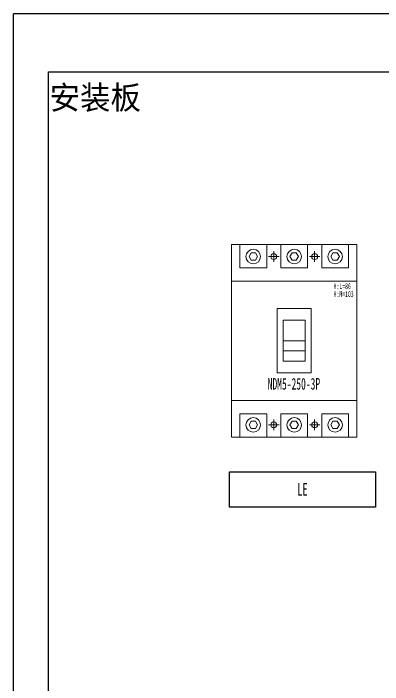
# Model space of a CAD drawing. Extents: x 395574 to 396174, y 303886 to 305086.
# Drawn here: x 395574 to 395889, y 304511 to 305086 of the extents above; entities that cross this region are included whole.
import ezdxf
from ezdxf.enums import TextEntityAlignment as Align

# ---------------------------------------------------------------- set-up
doc = ezdxf.new("R2010")
doc.units = 0
doc.header["$MEASUREMENT"] = 0
doc.linetypes.add('DASH', pattern=[0.35, 0.25, -0.1])
doc.linetypes.add('DASHED', pattern=[0.75, 0.5, -0.25])
doc.layers.add('元件', color=7, linetype='Continuous')
doc.layers.add('布置图', color=30, linetype='Continuous')
doc.layers.add('细线', color=7, linetype='Continuous', lineweight=0)
doc.styles.add('LEAD', font='', dxfattribs={"width": 0.8})
doc.styles.add('宋', font='', dxfattribs={"width": 0.7})
doc.styles.get('LEAD').set_extended_font_data('SimSun')
doc.styles.get('宋').set_extended_font_data('SimSun')

# ---------------------------------------------------------------- blocks, each defined once
blk = doc.blocks.new('Manufacturer光辉PartName塑壳断路器Series250ShellFrameLimitingCurrentRemarkPartTypeMinCurrent100MaxCurrent250Poles3PMinPower0MaxPower0LibType2DelFlgfalseUpdateDate')
at = {"layer": '细线'}
for p, q in [((-17.5, 76.53), (-17.5, 67.47)), ((17.5, 76.53), (17.5, 67.47)), ((-22.03, 72), (-12.97, 72)), ((12.97, 72), (22.03, 72)), ((-17.5, -76.53), (-17.5, -67.47)), ((17.5, -76.53), (17.5, -67.47)), ((-22.03, -72), (-12.97, -72)), ((12.97, -72), (22.03, -72))]:
    blk.add_line(p, q, dxfattribs=at)
for points in [[(-53.5, 82.5), (53.5, 82.5), (53.5, -82.5), (-53.5, -82.5)], [(-46.5, 62.5), (-23.5, 62.5), (-23.5, 82.5), (-46.5, 82.5)], [(-11.5, 62.5), (11.5, 62.5), (11.5, 82.5), (-11.5, 82.5)], [(23.5, 62.5), (46.5, 62.5), (46.5, 82.5), (23.5, 82.5)], [(-53.5, -51), (53.5, -51), (53.5, 51), (-53.5, 51)], [(-14.5, -27.5), (14.5, -27.5), (14.5, 27.5), (-14.5, 27.5)], [(-9.5, -17.5), (9.5, -17.5), (9.5, 17.5), (-9.5, 17.5)], [(-9.5, 0), (9.5, 0), (9.5, -17.5), (-9.5, -17.5)], [(-9.5, 0), (9.5, 0), (9.5, -8.75), (-9.5, -8.75)], [(-46.5, -62.5), (-23.5, -62.5), (-23.5, -82.5), (-46.5, -82.5)], [(-11.5, -62.5), (11.5, -62.5), (11.5, -82.5), (-11.5, -82.5)], [(23.5, -62.5), (46.5, -62.5), (46.5, -82.5), (23.5, -82.5)]]:
    blk.add_lwpolyline(points, close=True, dxfattribs=at)
at = {"layer": '细线', "color": 7}
for points in [[(-31.35, 72), (-33.17, 75.17), (-36.83, 75.17), (-38.65, 72), (-36.83, 68.83), (-33.17, 68.83)], [(3.65, 72), (1.83, 75.17), (-1.83, 75.17), (-3.65, 72), (-1.83, 68.83), (1.83, 68.83)], [(38.65, 72), (36.83, 75.17), (33.17, 75.17), (31.35, 72), (33.17, 68.83), (36.83, 68.83)], [(-31.35, -72), (-33.17, -75.17), (-36.83, -75.17), (-38.65, -72), (-36.83, -68.83), (-33.17, -68.83)], [(3.65, -72), (1.83, -75.17), (-1.83, -75.17), (-3.65, -72), (-1.83, -68.83), (1.83, -68.83)], [(38.65, -72), (36.83, -75.17), (33.17, -75.17), (31.35, -72), (33.17, -68.83), (36.83, -68.83)]]:
    blk.add_lwpolyline(points, close=True, dxfattribs=at)
for centre in [(-35, 72), (0, 72), (35, 72), (-35, -72), (0, -72), (35, -72)]:
    blk.add_circle(centre, 6.24, dxfattribs=at)
at = {"layer": '细线'}
for centre in [(-17.5, 72), (17.5, 72), (-17.5, -72), (17.5, -72)]:
    blk.add_circle(centre, 2.5, dxfattribs=at)
at = {"layer": '细线', "color": 7, "attachment_point": 1, "style": '宋'}
for s, insert, char_height, width in [('\\pxql;{\\fFangSong_GB2312|b0|i0|c134|p49;\\W0.6;H:L=86}', (33.73, 49.19), 5, 16.7991), ('\\pxql;{\\fFangSong_GB2312|b0|i0|c134|p49;\\W0.6;H:M=103}', (33.73, 42.45), 5, 16.7991), ('\\pxql;{\\fFangSong_GB2312|b0|i0|c134|p49;\\W0.6;NDM5-250-3P}', (-22.68, -31.84), 10, 49.2649)]:
    blk.add_mtext(s, dxfattribs=dict(at, insert=insert, char_height=char_height, width=width))
blk = doc.blocks.new('Manufacturer光辉PartName剩余电流互感器Series一体式ShellFrame250LimitingCurrentRemarkPartTypeMinCurrent16MaxCurrent250PolesMinPower0MaxPower0LibType2DelFlgfalseUpdateDate')
at = {"color": 0, "transparency": 33554687}
blk.add_lwpolyline([(-62.5, 15), (62.5, 15), (62.5, -15), (-62.5, -15)], close=True, dxfattribs=at)
at = {"layer": '元件', "linetype": 'DASH', "transparency": 33554687, "style": 'LEAD', "width": 0.6}
blk.add_text('LE', height=11, dxfattribs=at).set_placement((0, -5.38), align=Align.CENTER)

msp = doc.modelspace()

# ---------------------------------------------------------------- linework, layer by layer
at = {"color": 2}
msp.add_lwpolyline([(395603.63, 305035.59), (396143.63, 305035.59), (396143.63, 303935.59), (395603.63, 303935.59)], close=True, dxfattribs=at)
at = {"layer": '布置图', "linetype": 'DASHED'}
msp.add_lwpolyline([(395573.63, 305085.59), (396173.63, 305085.59), (396173.63, 303885.59), (395573.63, 303885.59)], close=True, dxfattribs=at)

# ---------------------------------------------------------------- block references
for name, p in [('Manufacturer光辉PartName塑壳断路器Series250ShellFrameLimitingCurrentRemarkPartTypeMinCurrent100MaxCurrent250Poles3PMinPower0MaxPower0LibType2DelFlgfalseUpdateDate', (395813.77, 304805.53)), ('Manufacturer光辉PartName剩余电流互感器Series一体式ShellFrame250LimitingCurrentRemarkPartTypeMinCurrent16MaxCurrent250PolesMinPower0MaxPower0LibType2DelFlgfalseUpdateDate', (395820.86, 304678.26))]:
    msp.add_blockref(name, p)

# ---------------------------------------------------------------- texts
at = {"color": 0}
msp.add_text('安装板', height=20, dxfattribs=at).set_placement((395604.63, 305013.59), align=Align.MIDDLE_LEFT)

doc.saveas('drawing.dxf')
